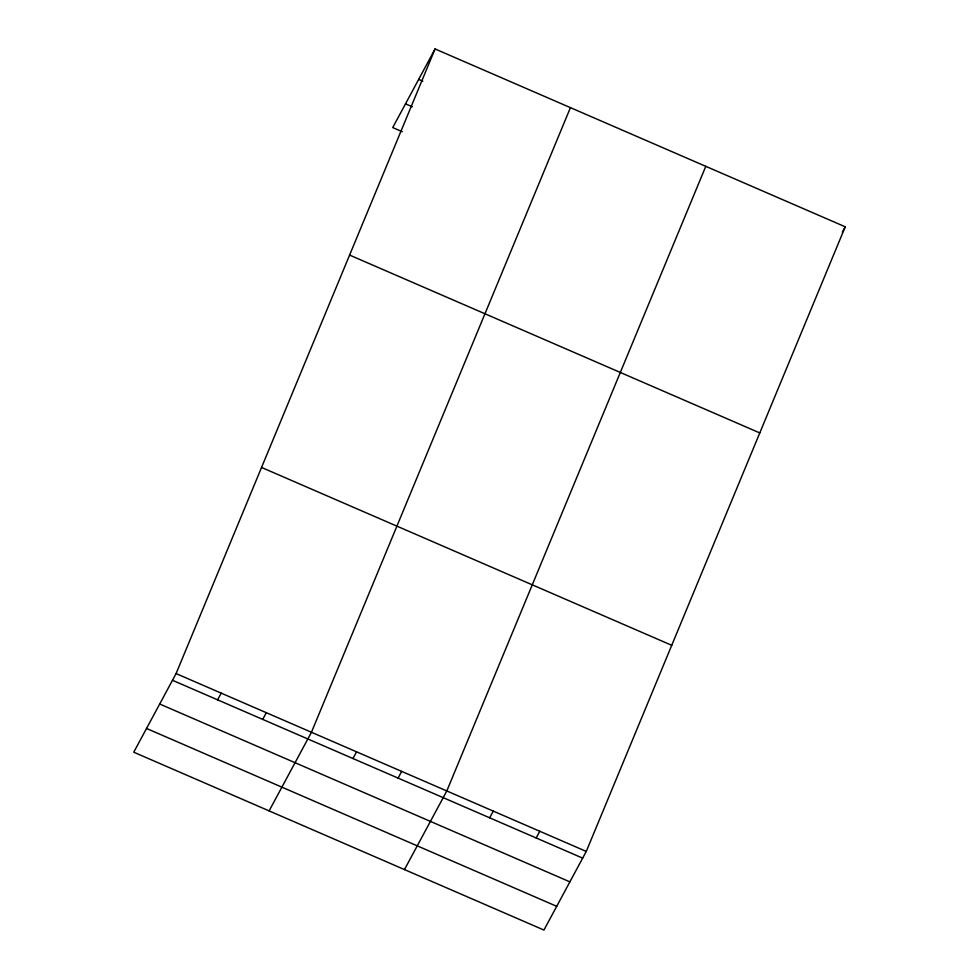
<?xml version="1.0" encoding="UTF-8"?>
<svg xmlns="http://www.w3.org/2000/svg" width="979" height="979" viewBox="0 0 979 979"><rect width="100%" height="100%" fill="white"/><g stroke="black" fill="none" stroke-linecap="round" stroke-linejoin="round"><path stroke-width="1.47" d="M176.085 673.576L435.068 48.95L845.244 226.798L586.274 851.424L543.932 930.05L133.756 752.202L176.085 673.576L586.274 851.424M570.427 107.641L311.444 732.268L269.115 810.893M705.786 166.332L446.803 790.959L404.474 869.585M435.068 48.95L392.726 127.576L402.296 131.724M217.595 699.838L221.205 693.144M262.715 719.406L266.325 712.7M352.966 758.529L356.564 751.835M398.086 778.097L401.684 771.391M489.684 817.82L493.294 811.114M842.356 232.158L845.244 226.798M536.174 837.975L539.784 831.269M418.682 79.385L422.781 81.159M405.514 103.835L412.343 106.797M349.601 255.078L759.79 432.926M261.552 467.448L671.729 645.296M172.475 680.27L582.664 858.13M159.699 704.011L569.888 881.859M146.532 728.462L556.721 906.321"/></g></svg>
